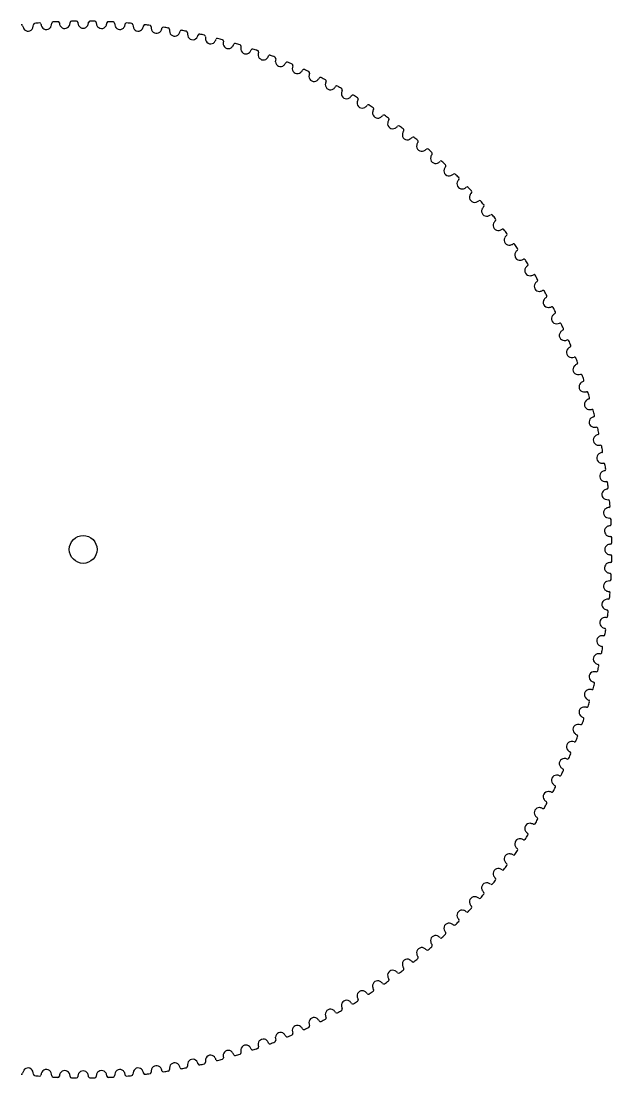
# Model space of a CAD drawing. Header units: millimetres. Extents: x 0 to 114, y 0 to 114.
# Drawn here: x 50.6 to 114.3, y 0.3 to 114.3 of the extents above; entities that cross this region are included whole.
import ezdxf

# ---------------------------------------------------------------- set-up
doc = ezdxf.new("R2010")
doc.units = ezdxf.units.MM

msp = doc.modelspace()

# ---------------------------------------------------------------- linework, layer by layer
msp.add_circle((57.3, 57.3), 1.5)
for centre, radius, start, end in [((52.08, 113.95), 0.15, 96, 178.5686), ((57.3, 57.3), 57.04, 94.7335, 95.2665), ((52.6, 114), 0.15, 11.4314, 94), ((52.91, 114.13), 1, -20.377, -1.0988), ((54.06, 114.1), 0.15, 94, 176.5686), ((57.3, 57.3), 57.04, 92.7335, 93.2665), ((54.58, 114.13), 0.15, 9.4314, 92), ((55.72, 114.28), 1, -172.9012, -153.623), ((54.89, 114.25), 1, -22.377, -3.0988), ((56.04, 114.18), 0.15, 92, 174.5686), ((57.3, 57.3), 57.04, 90.7335, 91.2665), ((56.57, 114.19), 0.15, 7.4314, 90), ((57.71, 114.3), 1, -174.9012, -155.623), ((56.88, 114.3), 1, -24.377, -5.0988), ((58.03, 114.19), 0.15, 90, 172.5686), ((57.3, 57.3), 57.04, 88.7335, 89.2665), ((58.55, 114.18), 0.15, 5.4314, 88), ((59.7, 114.25), 1, -176.9012, -157.623), ((58.87, 114.28), 1, -26.377, -7.0988), ((60.01, 114.13), 0.15, 88, 170.5686), ((57.3, 57.3), 57.04, 86.7335, 87.2665), ((60.54, 114.1), 0.15, 3.4314, 86), ((61.69, 114.13), 1, -178.9012, -159.623), ((61.99, 114), 0.15, 86, 168.5686), ((57.3, 57.3), 57.04, 84.7335, 85.2665), ((62.52, 113.95), 0.15, 1.4314, 84), ((50.62, 113.8), 0.15, 13.4314, 96), ((51.75, 114.03), 1, -168.9012, -149.623), ((51.35, 113.82), 0.555, -147.4349, -84), ((51.35, 113.82), 0.555, -84, -20.5651), ((50.93, 113.94), 1, -18.377, 0.9012), ((53.73, 114.19), 1, -170.9012, -151.623), ((53.33, 113.99), 0.555, -149.4349, -86), ((53.33, 113.99), 0.555, -86, -22.5651), ((55.31, 114.1), 0.555, -151.4349, -88), ((55.31, 114.1), 0.555, -88, -24.5651), ((57.3, 114.13), 0.555, -153.4349, -90), ((57.3, 114.13), 0.555, -90, -26.5651), ((59.28, 114.1), 0.555, -155.4349, -92), ((59.28, 114.1), 0.555, -92, -28.5651), ((61.26, 113.99), 0.555, -157.4349, -94), ((61.26, 113.99), 0.555, -94, -30.5651), ((60.86, 114.19), 1, -28.377, -9.0988), ((63.67, 113.94), 1, 179.0988, -161.623), ((63.24, 113.82), 0.555, -159.4349, -96), ((63.24, 113.82), 0.555, -96, -32.5651), ((62.84, 114.03), 1, -30.377, -11.0988), ((63.97, 113.8), 0.15, 84, 166.5686), ((57.3, 57.3), 57.04, 82.7335, 83.2665), ((64.49, 113.74), 0.15, -0.5686, 82), ((65.64, 113.68), 1, 177.0988, -163.623), ((65.21, 113.58), 0.555, -161.4349, -98), ((65.21, 113.58), 0.555, -98, -34.5651), ((64.82, 113.8), 1, -32.377, -13.0988), ((65.94, 113.53), 0.15, 82, 164.5686), ((57.3, 57.3), 57.04, 80.7335, 81.2665), ((66.46, 113.45), 0.15, -2.5686, 80), ((67.6, 113.36), 1, 175.0988, -165.623), ((67.17, 113.27), 0.555, -163.4349, -100), ((66.79, 113.5), 1, -34.377, -15.0988), ((67.89, 113.2), 0.15, 80, 162.5686), ((57.3, 57.3), 57.04, 78.7335, 79.2665), ((68.41, 113.1), 0.15, -4.5686, 78), ((69.55, 112.97), 1, 173.0988, -167.623), ((67.17, 113.27), 0.555, -100, -36.5651), ((69.11, 112.89), 0.555, -165.4349, -102), ((69.11, 112.89), 0.555, -102, -38.5651), ((68.74, 113.14), 1, -36.377, -17.0988), ((69.84, 112.79), 0.15, 78, 160.5686), ((57.3, 57.3), 57.04, 76.7335, 77.2665), ((70.35, 112.68), 0.15, -6.5686, 76), ((71.49, 112.5), 1, 171.0988, -169.623), ((71.05, 112.44), 0.555, -167.4349, -104), ((71.05, 112.44), 0.555, -104, -40.5651), ((70.68, 112.7), 1, -38.377, -19.0988), ((71.77, 112.32), 0.15, 76, 158.5686), ((57.3, 57.3), 57.04, 74.7335, 75.2665), ((72.28, 112.19), 0.15, -8.5686, 74), ((73.41, 111.97), 1, 169.0988, -171.623), ((72.96, 111.93), 0.555, -169.4349, -106), ((72.61, 112.2), 1, -40.377, -21.0988), ((73.68, 111.78), 0.15, 74, 156.5686), ((57.3, 57.3), 57.04, 72.7335, 73.2665), ((72.96, 111.93), 0.555, -106, -42.5651), ((74.18, 111.63), 0.15, -10.5686, 72), ((75.3, 111.38), 1, 167.0988, -173.623), ((74.86, 111.35), 0.555, -171.4349, -108), ((74.86, 111.35), 0.555, -108, -44.5651), ((74.52, 111.64), 1, -42.377, -23.0988), ((75.57, 111.18), 0.15, 72, 154.5686), ((57.3, 57.3), 57.04, 70.7335, 71.2665), ((76.07, 111.01), 0.15, -12.5686, 70), ((77.18, 110.72), 1, 165.0988, -175.623), ((76.74, 110.7), 0.555, -173.4349, -110), ((76.74, 110.7), 0.555, -110, -46.5651), ((76.4, 111), 1, -44.377, -25.0988), ((77.44, 110.51), 0.15, 70, 152.5686), ((57.3, 57.3), 57.04, 68.7335, 69.2665), ((77.93, 110.32), 0.15, -14.5686, 68), ((79.03, 109.99), 1, 163.0988, -177.623), ((78.59, 109.99), 0.555, -175.4349, -112), ((78.59, 109.99), 0.555, -112, -48.5651), ((78.26, 110.3), 1, -46.377, -27.0988), ((79.29, 109.77), 0.15, 68, 150.5686), ((57.3, 57.3), 57.04, 66.7335, 67.2665), ((79.77, 109.57), 0.15, -16.5686, 66), ((80.86, 109.2), 1, 161.0988, -179.623), ((80.41, 109.22), 0.555, -177.4349, -114), ((80.41, 109.22), 0.555, -114, -50.5651), ((80.1, 109.54), 1, -48.377, -29.0988), ((81.1, 108.97), 0.15, 66, 148.5686), ((57.3, 57.3), 57.04, 64.7335, 65.2665), ((81.58, 108.75), 0.15, -18.5686, 64), ((82.66, 108.35), 1, 159.0988, 178.377), ((82.21, 108.38), 0.555, -179.4349, -116), ((82.21, 108.38), 0.555, -116, -52.5651), ((81.91, 108.71), 1, -50.377, -31.0988), ((82.89, 108.11), 0.15, 64, 146.5686), ((57.3, 57.3), 57.04, 62.7335, 63.2665), ((84.42, 107.43), 1, 157.0988, 176.377), ((83.98, 107.48), 0.555, 178.5651, -118), ((83.36, 107.87), 0.15, -20.5686, 62), ((83.69, 107.82), 1, -52.377, -33.0988), ((84.65, 107.19), 0.15, 62, 144.5686), ((57.3, 57.3), 57.04, 60.7335, 61.2665), ((83.98, 107.48), 0.555, -118, -54.5651), ((86.16, 106.45), 1, 155.0988, 174.377), ((85.71, 106.52), 0.555, 176.5651, -120), ((85.11, 106.93), 0.15, -22.5686, 60), ((85.44, 106.87), 1, -54.377, -35.0988), ((86.37, 106.2), 0.15, 60, 142.5686), ((57.3, 57.3), 57.04, 58.7335, 59.2665), ((85.71, 106.52), 0.555, -120, -56.5651), ((87.85, 105.42), 1, 153.0988, 172.377), ((87.41, 105.5), 0.555, 174.5651, -122), ((86.83, 105.93), 0.15, -24.5686, 58), ((87.41, 105.5), 0.555, -122, -58.5651), ((87.15, 105.86), 1, -56.377, -37.0988), ((88.06, 105.16), 0.15, 58, 140.5686), ((57.3, 57.3), 57.04, 56.7335, 57.2665), ((88.5, 104.87), 0.15, -26.5686, 56), ((89.08, 104.42), 0.555, 172.5651, -124), ((89.51, 104.32), 1, 151.0988, 170.377), ((89.08, 104.42), 0.555, -124, -60.5651), ((88.83, 104.78), 1, -58.377, -39.0988), ((89.72, 104.05), 0.15, 56, 138.5686), ((57.3, 57.3), 57.04, 54.7335, 55.2665), ((90.15, 103.75), 0.15, -28.5686, 54), ((90.7, 103.28), 0.555, 170.5651, -126), ((91.14, 103.17), 1, 149.0988, 168.377), ((90.7, 103.28), 0.555, -126, -62.5651), ((90.47, 103.65), 1, -60.377, -41.0988), ((91.33, 102.89), 0.15, 54, 136.5686), ((57.3, 57.3), 57.04, 52.7335, 53.2665), ((91.75, 102.58), 0.15, -30.5686, 52), ((92.29, 102.08), 0.555, 168.5651, -128), ((92.72, 101.96), 1, 147.0988, 166.377), ((92.29, 102.08), 0.555, -128, -64.5651), ((92.06, 102.47), 1, -62.377, -43.0988), ((92.9, 101.68), 0.15, 52, 134.5686), ((57.3, 57.3), 57.04, 50.7335, 51.2665), ((93.83, 100.84), 0.555, 166.5651, -130), ((94.25, 100.69), 1, 145.0988, 164.377), ((93.31, 101.35), 0.15, -32.5686, 50), ((93.83, 100.84), 0.555, -130, -66.5651), ((93.62, 101.23), 1, -64.377, -45.0988), ((94.43, 100.41), 0.15, 50, 132.5686), ((57.3, 57.3), 57.04, 48.7335, 49.2665), ((95.33, 99.53), 0.555, 164.5651, -132), ((95.75, 99.38), 1, 143.0988, 162.377), ((94.82, 100.06), 0.15, -34.5686, 48), ((95.33, 99.53), 0.555, -132, -68.5651), ((95.13, 99.93), 1, -66.377, -47.0988), ((95.91, 99.09), 0.15, 48, 130.5686), ((57.3, 57.3), 57.04, 46.7335, 47.2665), ((96.78, 98.18), 0.555, 162.5651, -134), ((97.19, 98.01), 1, 141.0988, 160.377), ((96.29, 98.73), 0.15, -36.5686, 46), ((96.78, 98.18), 0.555, -134, -70.5651), ((96.59, 98.59), 1, -68.377, -49.0988), ((97.34, 97.71), 0.15, 46, 128.5686), ((57.3, 57.3), 57.04, 44.7335, 45.2665), ((98.59, 96.59), 1, 139.0988, 158.377), ((97.71, 97.34), 0.15, -38.5686, 44), ((98.18, 96.78), 0.555, 160.5651, -136), ((98.18, 96.78), 0.555, -136, -72.5651), ((98.01, 97.19), 1, -70.377, -51.0988), ((98.73, 96.29), 0.15, 44, 126.5686), ((57.3, 57.3), 57.04, 42.7335, 43.2665), ((99.09, 95.91), 0.15, -40.5686, 42), ((99.53, 95.33), 0.555, 158.5651, -138), ((99.93, 95.13), 1, 137.0988, 156.377), ((99.53, 95.33), 0.555, -138, -74.5651), ((99.38, 95.75), 1, -72.377, -53.0988), ((100.06, 94.82), 0.15, 42, 124.5686), ((57.3, 57.3), 57.04, 40.7335, 41.2665), ((100.84, 93.83), 0.555, 156.5651, -140), ((101.23, 93.62), 1, 135.0988, 154.377), ((100.41, 94.43), 0.15, -42.5686, 40), ((100.84, 93.83), 0.555, -140, -76.5651), ((100.69, 94.25), 1, -74.377, -55.0988), ((101.35, 93.31), 0.15, 40, 122.5686), ((57.3, 57.3), 57.04, 38.7335, 39.2665), ((102.08, 92.29), 0.555, 154.5651, -142), ((102.47, 92.06), 1, 133.0988, 152.377), ((101.68, 92.9), 0.15, -44.5686, 38), ((102.08, 92.29), 0.555, -142, -78.5651), ((101.96, 92.72), 1, -76.377, -57.0988), ((102.58, 91.75), 0.15, 38, 120.5686), ((57.3, 57.3), 57.04, 36.7335, 37.2665), ((102.89, 91.33), 0.15, -46.5686, 36), ((103.28, 90.7), 0.555, 152.5651, -144), ((103.65, 90.47), 1, 131.0988, 150.377), ((103.28, 90.7), 0.555, -144, -80.5651), ((103.17, 91.14), 1, -78.377, -59.0988), ((103.75, 90.15), 0.15, 36, 118.5686), ((57.3, 57.3), 57.04, 34.7335, 35.2665), ((104.42, 89.08), 0.555, 150.5651, -146), ((104.78, 88.83), 1, 129.0988, 148.377), ((104.05, 89.72), 0.15, -48.5686, 34), ((104.42, 89.08), 0.555, -146, -82.5651), ((104.32, 89.51), 1, -80.377, -61.0988), ((104.87, 88.5), 0.15, 34, 116.5686), ((57.3, 57.3), 57.04, 32.7335, 33.2665), ((105.86, 87.15), 1, 127.0988, 146.377), ((105.16, 88.06), 0.15, -50.5686, 32), ((105.5, 87.41), 0.555, 148.5651, -148), ((105.5, 87.41), 0.555, -148, -84.5651), ((105.42, 87.85), 1, -82.377, -63.0988), ((105.93, 86.83), 0.15, 32, 114.5686), ((57.3, 57.3), 57.04, 30.7335, 31.2665), ((106.52, 85.71), 0.555, 146.5651, -150), ((106.87, 85.44), 1, 125.0988, 144.377), ((106.2, 86.37), 0.15, -52.5686, 30), ((106.52, 85.71), 0.555, -150, -86.5651), ((106.45, 86.16), 1, -84.377, -65.0988), ((106.93, 85.11), 0.15, 30, 112.5686), ((107.82, 83.69), 1, 123.0988, 142.377), ((57.3, 57.3), 57.04, 28.7335, 29.2665), ((107.19, 84.65), 0.15, -54.5686, 28), ((107.48, 83.98), 0.555, 144.5651, -152), ((107.48, 83.98), 0.555, -152, -88.5651), ((107.43, 84.42), 1, -86.377, -67.0988), ((107.87, 83.36), 0.15, 28, 110.5686), ((57.3, 57.3), 57.04, 26.7335, 27.2665), ((108.38, 82.21), 0.555, 142.5651, -154), ((108.71, 81.91), 1, 121.0988, 140.377), ((108.11, 82.89), 0.15, -56.5686, 26), ((108.38, 82.21), 0.555, -154, -90.5651), ((108.35, 82.66), 1, -88.377, -69.0988), ((108.75, 81.58), 0.15, 26, 108.5686), ((57.3, 57.3), 57.04, 24.7335, 25.2665), ((108.97, 81.1), 0.15, -58.5686, 24), ((109.22, 80.41), 0.555, 140.5651, -156), ((109.22, 80.41), 0.555, -156, -92.5651), ((109.54, 80.1), 1, 119.0988, 138.377), ((109.2, 80.86), 1, -90.377, -71.0988), ((109.57, 79.77), 0.15, 24, 106.5686), ((109.99, 78.59), 0.555, 138.5651, -158), ((110.3, 78.26), 1, 117.0988, 136.377), ((57.3, 57.3), 57.04, 22.7335, 23.2665), ((109.77, 79.29), 0.15, -60.5686, 22), ((109.99, 78.59), 0.555, -158, -94.5651), ((109.99, 79.03), 1, -92.377, -73.0988), ((110.32, 77.93), 0.15, 22, 104.5686), ((57.3, 57.3), 57.04, 20.7335, 21.2665), ((110.7, 76.74), 0.555, 136.5651, -160), ((110.7, 76.74), 0.555, -160, -96.5651), ((111, 76.4), 1, 115.0988, 134.377), ((110.51, 77.44), 0.15, -62.5686, 20), ((110.72, 77.18), 1, -94.377, -75.0988), ((111.64, 74.52), 1, 113.0988, 132.377), ((111.01, 76.07), 0.15, 20, 102.5686), ((57.3, 57.3), 57.04, 18.7335, 19.2665), ((111.18, 75.57), 0.15, -64.5686, 18), ((111.35, 74.86), 0.555, 134.5651, -162), ((111.35, 74.86), 0.555, -162, -98.5651), ((111.38, 75.3), 1, -96.377, -77.0988), ((111.63, 74.18), 0.15, 18, 100.5686), ((57.3, 57.3), 57.04, 16.7335, 17.2665), ((111.93, 72.96), 0.555, 132.5651, -164), ((112.2, 72.61), 1, 111.0988, 130.377), ((111.78, 73.68), 0.15, -66.5686, 16), ((111.93, 72.96), 0.555, -164, -100.5651), ((111.97, 73.41), 1, -98.377, -79.0988), ((112.19, 72.28), 0.15, 16, 98.5686), ((57.3, 57.3), 57.04, 14.7335, 15.2665), ((112.44, 71.05), 0.555, 130.5651, -166), ((112.44, 71.05), 0.555, -166, -102.5651), ((112.7, 70.68), 1, 109.0988, 128.377), ((112.32, 71.77), 0.15, -68.5686, 14), ((112.5, 71.49), 1, -100.377, -81.0988), ((113.14, 68.74), 1, 107.0988, 126.377), ((112.68, 70.35), 0.15, 14, 96.5686), ((57.3, 57.3), 57.04, 12.7335, 13.2665), ((112.79, 69.84), 0.15, -70.5686, 12), ((112.89, 69.11), 0.555, 128.5651, -168), ((112.89, 69.11), 0.555, -168, -104.5651), ((112.97, 69.55), 1, -102.377, -83.0988), ((113.1, 68.41), 0.15, 12, 94.5686), ((113.27, 67.17), 0.555, 126.5651, -170), ((113.5, 66.79), 1, 105.0988, 124.377), ((57.3, 57.3), 57.04, 10.7335, 11.2665), ((113.2, 67.89), 0.15, -72.5686, 10), ((113.27, 67.17), 0.555, -170, -106.5651), ((113.36, 67.6), 1, -104.377, -85.0988), ((113.45, 66.46), 0.15, 10, 92.5686), ((57.3, 57.3), 57.04, 8.7335, 9.2665), ((113.58, 65.21), 0.555, 124.5651, -172), ((113.58, 65.21), 0.555, -172, -108.5651), ((113.8, 64.82), 1, 103.0988, 122.377), ((113.53, 65.94), 0.15, -74.5686, 8), ((113.68, 65.64), 1, -106.377, -87.0988), ((113.74, 64.49), 0.15, 8, 90.5686), ((113.8, 63.97), 0.15, -76.5686, 6), ((57.3, 57.3), 57.04, 6.7335, 7.2665), ((113.82, 63.24), 0.555, 122.5651, -174), ((113.82, 63.24), 0.555, -174, -110.5651), ((114.03, 62.84), 1, 101.0988, 120.377), ((113.99, 61.26), 0.555, 120.5651, -176), ((113.94, 63.67), 1, -108.377, -89.0988), ((114.19, 60.86), 1, 99.0988, 118.377), ((113.95, 62.52), 0.15, 6, 88.5686), ((114, 61.99), 0.15, -78.5686, 4), ((57.3, 57.3), 57.04, 4.7335, 5.2665), ((113.99, 61.26), 0.555, -176, -112.5651), ((114.13, 61.69), 1, -110.377, -91.0988), ((114.1, 60.54), 0.15, 4, 86.5686), ((57.3, 57.3), 57.04, 2.7335, 3.2665), ((114.1, 59.28), 0.555, 118.5651, -178), ((114.28, 58.87), 1, 97.0988, 116.377), ((114.13, 60.01), 0.15, -80.5686, 2), ((114.1, 59.28), 0.555, -178, -114.5651), ((114.25, 59.7), 1, -112.377, -93.0988), ((114.18, 58.55), 0.15, 2, 84.5686), ((57.3, 57.3), 57.04, 0.7335, 1.2665), ((114.13, 57.3), 0.555, 116.5651, -180), ((114.13, 57.3), 0.555, 180, -116.5651), ((114.3, 56.88), 1, 95.0988, 114.377), ((114.19, 58.03), 0.15, -82.5686, 0), ((114.3, 57.71), 1, -114.377, -95.0988), ((114.18, 56.04), 0.15, -84.5686, -2), ((114.19, 56.57), 0.15, 0, 82.5686), ((57.3, 57.3), 57.04, -1.2665, -0.7335), ((114.1, 55.31), 0.555, 114.5651, 178), ((114.1, 55.31), 0.555, 178, -118.5651), ((114.28, 55.72), 1, -116.377, -97.0988), ((114.25, 54.89), 1, 93.0988, 112.377), ((113.99, 53.33), 0.555, 112.5651, 176), ((114.13, 52.91), 1, 91.0988, 110.377), ((114.1, 54.06), 0.15, -86.5686, -4), ((114.13, 54.58), 0.15, -2, 80.5686), ((57.3, 57.3), 57.04, -3.2665, -2.7335), ((113.99, 53.33), 0.555, 176, -120.5651), ((114.19, 53.73), 1, -118.377, -99.0988), ((114, 52.6), 0.15, -4, 78.5686), ((57.3, 57.3), 57.04, -5.2665, -4.7335), ((113.82, 51.35), 0.555, 110.5651, 174), ((113.82, 51.35), 0.555, 174, -122.5651), ((113.94, 50.93), 1, 89.0988, 108.377), ((113.95, 52.08), 0.15, -88.5686, -6), ((114.03, 51.75), 1, -120.377, -101.0988), ((113.8, 50.62), 0.15, -6, 76.5686), ((57.3, 57.3), 57.04, -7.2665, -6.7335), ((113.58, 49.39), 0.555, 172, -124.5651), ((113.58, 49.39), 0.555, 108.5651, 172), ((113.68, 48.95), 1, 87.0988, 106.377), ((113.74, 50.1), 0.15, -90.5686, -8), ((113.27, 47.43), 0.555, 106.5651, 170), ((113.36, 46.99), 1, 85.0988, 104.377), ((113.8, 49.77), 1, -122.377, -103.0988), ((113.45, 48.14), 0.15, -92.5686, -10), ((113.53, 48.65), 0.15, -8, 74.5686), ((57.3, 57.29), 57.04, -9.2665, -8.7335), ((113.27, 47.43), 0.555, 170, -126.5651), ((113.5, 47.81), 1, -124.377, -105.0988), ((113.2, 46.7), 0.15, -10, 72.5686), ((112.89, 45.48), 0.555, 104.5651, 168), ((112.97, 45.04), 1, 83.0988, 102.377), ((113.1, 46.18), 0.15, -94.5686, -12), ((57.3, 57.29), 57.04, -11.2665, -10.7335), ((112.89, 45.48), 0.555, 168, -128.5651), ((113.14, 45.85), 1, -126.377, -107.0988), ((57.3, 57.29), 57.04, -13.2665, -12.7335), ((112.79, 44.75), 0.15, -12, 70.5686), ((112.44, 43.55), 0.555, 166, -130.5651), ((112.44, 43.55), 0.555, 102.5651, 166), ((112.5, 43.1), 1, 81.0988, 100.377), ((112.68, 44.24), 0.15, -96.5686, -14), ((112.7, 43.91), 1, -128.377, -109.0988), ((112.19, 42.32), 0.15, -98.5686, -16), ((57.3, 57.29), 57.04, -15.2665, -14.7335), ((112.32, 42.82), 0.15, -14, 68.5686), ((111.93, 41.63), 0.555, 164, -132.5651), ((111.93, 41.63), 0.555, 100.5651, 164), ((112.2, 41.98), 1, -130.377, -111.0988), ((111.97, 41.19), 1, 79.0988, 98.377), ((111.35, 39.73), 0.555, 98.5651, 162), ((111.38, 39.29), 1, 77.0988, 96.377), ((111.63, 40.41), 0.15, -100.5686, -18), ((57.3, 57.29), 57.04, -17.2665, -16.7335), ((111.78, 40.91), 0.15, -16, 66.5686), ((111.35, 39.73), 0.555, 162, -134.5651), ((111.64, 40.08), 1, -132.377, -113.0988), ((57.3, 57.29), 57.04, -19.2665, -18.7335), ((111.18, 39.02), 0.15, -18, 64.5686), ((110.7, 37.86), 0.555, 160, -136.5651), ((110.7, 37.86), 0.555, 96.5651, 160), ((110.72, 37.41), 1, 75.0988, 94.377), ((111.01, 38.52), 0.15, -102.5686, -20), ((109.99, 36), 0.555, 94.5651, 158), ((109.99, 35.56), 1, 73.0988, 92.377), ((110.32, 36.66), 0.15, -104.5686, -22), ((111, 38.19), 1, -134.377, -115.0988), ((57.3, 57.29), 57.04, -21.2665, -20.7335), ((110.51, 37.15), 0.15, -20, 62.5686), ((109.99, 36), 0.555, 158, -138.5651), ((110.3, 36.33), 1, -136.377, -117.0988), ((109.77, 35.31), 0.15, -22, 60.5686), ((109.22, 34.18), 0.555, 156, -140.5651), ((109.22, 34.18), 0.555, 92.5651, 156), ((109.2, 33.73), 1, 71.0988, 90.377), ((109.57, 34.82), 0.15, -106.5686, -24), ((57.3, 57.29), 57.04, -23.2665, -22.7335), ((109.54, 34.49), 1, -138.377, -119.0988), ((57.3, 57.29), 57.04, -25.2665, -24.7335), ((108.97, 33.49), 0.15, -24, 58.5686), ((108.38, 32.38), 0.555, 154, -142.5651), ((108.38, 32.38), 0.555, 90.5651, 154), ((108.71, 32.68), 1, -140.377, -121.0988), ((108.35, 31.94), 1, 69.0988, 88.377), ((108.75, 33.01), 0.15, -108.5686, -26), ((107.48, 30.61), 0.555, 152, -144.5651), ((107.48, 30.61), 0.555, 88.5651, 152), ((107.43, 30.17), 1, 67.0988, 86.377), ((107.87, 31.23), 0.15, -110.5686, -28), ((57.3, 57.29), 57.04, -27.2665, -26.7335), ((108.11, 31.7), 0.15, -26, 56.5686), ((107.82, 30.9), 1, -142.377, -123.0988), ((57.3, 57.29), 57.04, -29.2665, -28.7335), ((107.19, 29.94), 0.15, -28, 54.5686), ((106.52, 28.88), 0.555, 150, -146.5651), ((106.52, 28.88), 0.555, 86.5651, 150), ((106.87, 29.15), 1, -144.377, -125.0988), ((106.45, 28.44), 1, 65.0988, 84.377), ((106.93, 29.48), 0.15, -112.5686, -30), ((105.5, 27.18), 0.555, 148, -148.5651), ((105.5, 27.18), 0.555, 84.5651, 148), ((105.42, 26.74), 1, 63.0988, 82.377), ((105.93, 27.77), 0.15, -114.5686, -32), ((57.3, 57.29), 57.04, -31.2665, -30.7335), ((106.2, 28.22), 0.15, -30, 52.5686), ((57.3, 57.29), 57.04, -33.2665, -32.7335), ((105.86, 27.44), 1, -146.377, -127.0988), ((105.16, 26.53), 0.15, -32, 50.5686), ((104.42, 25.51), 0.555, 146, -150.5651), ((104.78, 25.76), 1, -148.377, -129.0988), ((104.42, 25.51), 0.555, 82.5651, 146), ((104.32, 25.08), 1, 61.0988, 80.377), ((104.87, 26.09), 0.15, -116.5686, -34), ((103.28, 23.89), 0.555, 144, -152.5651), ((103.28, 23.89), 0.555, 80.5651, 144), ((103.17, 23.46), 1, 59.0988, 78.377), ((103.75, 24.45), 0.15, -118.5686, -36), ((57.3, 57.29), 57.04, -35.2665, -34.7335), ((104.05, 24.88), 0.15, -34, 48.5686), ((102.08, 22.3), 0.555, 78.5651, 142), ((101.96, 21.88), 1, 57.0988, 76.377), ((57.3, 57.29), 57.04, -37.2665, -36.7335), ((103.65, 24.13), 1, -150.377, -131.0988), ((102.89, 23.26), 0.15, -36, 46.5686), ((102.08, 22.3), 0.555, 142, -154.5651), ((102.47, 22.53), 1, -152.377, -133.0988), ((101.68, 21.69), 0.15, -38, 44.5686), ((102.58, 22.84), 0.15, -120.5686, -38), ((100.84, 20.76), 0.555, 140, -156.5651), ((101.23, 20.97), 1, -154.377, -135.0988), ((100.84, 20.76), 0.555, 76.5651, 140), ((100.69, 20.34), 1, 55.0988, 74.377), ((101.35, 21.29), 0.15, -122.5686, -40), ((57.3, 57.29), 57.04, -39.2665, -38.7335), ((99.53, 19.26), 0.555, 138, -158.5651), ((99.53, 19.26), 0.555, 74.5651, 138), ((99.38, 18.85), 1, 53.0988, 72.377), ((100.06, 19.77), 0.15, -124.5686, -42), ((57.3, 57.29), 57.04, -41.2665, -40.7335), ((100.41, 20.17), 0.15, -40, 42.5686), ((98.18, 17.81), 0.555, 72.5651, 136), ((98.01, 17.4), 1, 51.0988, 70.377), ((57.3, 57.29), 57.04, -43.2665, -42.7335), ((99.93, 19.46), 1, -156.377, -137.0988), ((99.09, 18.68), 0.15, -42, 40.5686), ((57.3, 57.29), 57.04, -45.2665, -44.7335), ((98.18, 17.81), 0.555, 136, -160.5651), ((98.59, 18), 1, -158.377, -139.0988), ((97.71, 17.25), 0.15, -44, 38.5686), ((98.73, 18.3), 0.15, -126.5686, -44), ((96.78, 16.41), 0.555, 134, -162.5651), ((97.19, 16.58), 1, -160.377, -141.0988), ((96.78, 16.41), 0.555, 70.5651, 134), ((96.59, 16), 1, 49.0988, 68.377), ((97.34, 16.88), 0.15, -128.5686, -46), ((95.33, 15.06), 0.555, 132, -164.5651), ((95.75, 15.21), 1, -162.377, -143.0988), ((95.33, 15.06), 0.555, 68.5651, 132), ((95.13, 14.66), 1, 47.0988, 66.377), ((95.91, 15.5), 0.15, -130.5686, -48), ((57.3, 57.29), 57.04, -47.2665, -46.7335), ((96.29, 15.86), 0.15, -46, 36.5686), ((93.83, 13.76), 0.555, 130, -166.5651), ((93.83, 13.76), 0.555, 66.5651, 130), ((93.62, 13.36), 1, 45.0988, 64.377), ((94.43, 14.18), 0.15, -132.5686, -50), ((57.3, 57.29), 57.04, -49.2665, -48.7335), ((94.82, 14.53), 0.15, -48, 34.5686), ((92.29, 12.51), 0.555, 128, -168.5651), ((92.29, 12.51), 0.555, 64.5651, 128), ((92.06, 12.12), 1, 43.0988, 62.377), ((92.9, 12.91), 0.15, -134.5686, -52), ((57.3, 57.29), 57.04, -51.2665, -50.7335), ((94.25, 13.9), 1, -164.377, -145.0988), ((93.31, 13.24), 0.15, -50, 32.5686), ((90.7, 11.31), 0.555, 126, -170.5651), ((90.7, 11.31), 0.555, 62.5651, 126), ((90.47, 10.94), 1, 41.0988, 60.377), ((91.33, 11.7), 0.15, -136.5686, -54), ((57.3, 57.29), 57.04, -53.2665, -52.7335), ((92.72, 12.63), 1, -166.377, -147.0988), ((91.75, 12.01), 0.15, -52, 30.5686), ((89.08, 10.18), 0.555, 124, -172.5651), ((89.08, 10.18), 0.555, 60.5651, 124), ((88.83, 9.81), 1, 39.0988, 58.377), ((89.72, 10.54), 0.15, -138.5686, -56), ((57.3, 57.29), 57.04, -55.2665, -54.7335), ((91.14, 11.42), 1, -168.377, -149.0988), ((90.15, 10.84), 0.15, -54, 28.5686), ((87.41, 9.1), 0.555, 122, -174.5651), ((87.41, 9.1), 0.555, 58.5651, 122), ((87.15, 8.74), 1, 37.0988, 56.377), ((88.06, 9.43), 0.15, -140.5686, -58), ((57.3, 57.29), 57.04, -57.2665, -56.7335), ((89.51, 10.27), 1, -170.377, -151.0988), ((88.5, 9.72), 0.15, -56, 26.5686), ((85.71, 8.07), 0.555, 120, -176.5651), ((86.16, 8.14), 1, -174.377, -155.0988), ((85.71, 8.07), 0.555, 56.5651, 120), ((85.44, 7.72), 1, 35.0988, 54.377), ((86.37, 8.39), 0.15, -142.5686, -60), ((57.3, 57.29), 57.04, -59.2665, -58.7335), ((87.85, 9.18), 1, -172.377, -153.0988), ((86.83, 8.66), 0.15, -58, 24.5686), ((83.98, 7.11), 0.555, 118, -178.5651), ((84.42, 7.16), 1, -176.377, -157.0988), ((83.98, 7.11), 0.555, 54.5651, 118), ((83.69, 6.77), 1, 33.0988, 52.377), ((84.65, 7.41), 0.15, -144.5686, -62), ((57.3, 57.29), 57.04, -61.2665, -60.7335), ((85.11, 7.66), 0.15, -60, 22.5686), ((80.41, 5.37), 0.555, 114, 177.4349), ((80.41, 5.37), 0.555, 50.5651, 114), ((80.1, 5.05), 1, 29.0988, 48.377), ((57.3, 57.29), 57.04, -65.2665, -64.7335), ((81.58, 5.84), 0.15, -64, 18.5686), ((82.21, 6.21), 0.555, 116, 179.4349), ((82.66, 6.25), 1, -178.377, -159.0988), ((82.21, 6.21), 0.555, 52.5651, 116), ((81.91, 5.88), 1, 31.0988, 50.377), ((82.89, 6.48), 0.15, -146.5686, -64), ((57.3, 57.29), 57.04, -63.2665, -62.7335), ((83.36, 6.72), 0.15, -62, 20.5686), ((78.59, 4.6), 0.555, 112, 175.4349), ((79.03, 4.6), 1, 177.623, -163.0988), ((78.59, 4.6), 0.555, 48.5651, 112), ((78.26, 4.29), 1, 27.0988, 46.377), ((79.29, 4.82), 0.15, -150.5686, -68), ((57.3, 57.29), 57.04, -67.2665, -66.7335), ((79.77, 5.02), 0.15, -66, 16.5686), ((80.86, 5.39), 1, 179.623, -161.0988), ((81.1, 5.62), 0.15, -148.5686, -66), ((74.86, 3.24), 0.555, 108, 171.4349), ((74.86, 3.24), 0.555, 44.5651, 108), ((74.52, 2.96), 1, 23.0988, 42.377), ((57.3, 57.29), 57.04, -71.2665, -70.7335), ((76.07, 3.58), 0.15, -70, 12.5686), ((76.74, 3.89), 0.555, 110, 173.4349), ((77.18, 3.87), 1, 175.623, -165.0988), ((76.74, 3.89), 0.555, 46.5651, 110), ((76.4, 3.59), 1, 25.0988, 44.377), ((77.44, 4.08), 0.15, -152.5686, -70), ((57.3, 57.29), 57.04, -69.2665, -68.7335), ((77.93, 4.27), 0.15, -68, 14.5686), ((71.05, 2.15), 0.555, 104, 167.4349), ((71.05, 2.15), 0.555, 40.5651, 104), ((70.68, 1.89), 1, 19.0988, 38.377), ((72.28, 2.41), 0.15, -74, 8.5686), ((73.41, 2.62), 1, 171.623, -169.0988), ((72.96, 2.66), 0.555, 106, 169.4349), ((72.96, 2.66), 0.555, 42.5651, 106), ((72.61, 2.39), 1, 21.0988, 40.377), ((73.68, 2.81), 0.15, -156.5686, -74), ((57.3, 57.29), 57.04, -73.2665, -72.7335), ((74.18, 2.96), 0.15, -72, 10.5686), ((75.3, 3.21), 1, 173.623, -167.0988), ((75.57, 3.41), 0.15, -154.5686, -72), ((51.35, 0.77), 0.555, 84, 147.4349), ((51.35, 0.77), 0.555, 20.5651, 84), ((53.33, 0.6), 0.555, 86, 149.4349), ((53.33, 0.6), 0.555, 22.5651, 86), ((61.26, 0.6), 0.555, 94, 157.4349), ((61.26, 0.6), 0.555, 30.5651, 94), ((63.24, 0.77), 0.555, 96, 159.4349), ((63.24, 0.77), 0.555, 32.5651, 96), ((65.64, 0.91), 1, 163.623, -177.0988), ((65.21, 1.01), 0.555, 98, 161.4349), ((65.21, 1.01), 0.555, 34.5651, 98), ((64.82, 0.79), 1, 13.0988, 32.377), ((66.46, 1.14), 0.15, -80, 2.5686), ((67.6, 1.23), 1, 165.623, -175.0988), ((67.17, 1.32), 0.555, 100, 163.4349), ((67.17, 1.32), 0.555, 36.5651, 100), ((66.79, 1.09), 1, 15.0988, 34.377), ((67.89, 1.39), 0.15, -162.5686, -80), ((57.3, 57.29), 57.04, -79.2665, -78.7335), ((68.41, 1.49), 0.15, -78, 4.5686), ((69.55, 1.63), 1, 167.623, -173.0988), ((69.11, 1.7), 0.555, 102, 165.4349), ((69.11, 1.7), 0.555, 38.5651, 102), ((68.74, 1.45), 1, 17.0988, 36.377), ((69.84, 1.8), 0.15, -160.5686, -78), ((57.3, 57.29), 57.04, -77.2665, -76.7335), ((70.35, 1.92), 0.15, -76, 6.5686), ((71.49, 2.09), 1, 169.623, -171.0988), ((71.77, 2.27), 0.15, -158.5686, -76), ((57.3, 57.29), 57.04, -75.2665, -74.7335), ((50.62, 0.79), 0.15, -96, -13.4314), ((51.75, 0.56), 1, 149.623, 168.9012), ((50.93, 0.65), 1, -0.9012, 18.377), ((52.08, 0.64), 0.15, -178.5686, -96), ((57.3, 57.29), 57.04, -95.2665, -94.7335), ((52.6, 0.59), 0.15, -94, -11.4314), ((53.73, 0.4), 1, 151.623, 170.9012), ((52.91, 0.46), 1, 1.0988, 20.377), ((54.06, 0.49), 0.15, -176.5686, -94), ((57.3, 57.29), 57.04, -93.2665, -92.7335), ((54.58, 0.46), 0.15, -92, -9.4314), ((55.72, 0.31), 1, 153.623, 172.9012), ((55.31, 0.49), 0.555, 88, 151.4349), ((55.31, 0.49), 0.555, 24.5651, 88), ((54.89, 0.34), 1, 3.0988, 22.377), ((56.04, 0.41), 0.15, -174.5686, -92), ((57.3, 57.29), 57.04, -91.2665, -90.7335), ((56.57, 0.4), 0.15, -90, -7.4314), ((57.71, 0.29), 1, 155.623, 174.9012), ((57.3, 0.46), 0.555, 90, 153.4349), ((57.3, 0.46), 0.555, 26.5651, 90), ((56.88, 0.29), 1, 5.0988, 24.377), ((58.03, 0.4), 0.15, -172.5686, -90), ((57.3, 57.29), 57.04, -89.2665, -88.7335), ((58.55, 0.41), 0.15, -88, -5.4314), ((59.7, 0.34), 1, 157.623, 176.9012), ((59.28, 0.49), 0.555, 92, 155.4349), ((59.28, 0.49), 0.555, 28.5651, 92), ((58.87, 0.31), 1, 7.0988, 26.377), ((60.01, 0.46), 0.15, -170.5686, -88), ((57.3, 57.29), 57.04, -87.2665, -86.7335), ((60.54, 0.49), 0.15, -86, -3.4314), ((61.69, 0.46), 1, 159.623, 178.9012), ((60.86, 0.4), 1, 9.0988, 28.377), ((61.99, 0.59), 0.15, -168.5686, -86), ((57.3, 57.29), 57.04, -85.2665, -84.7335), ((62.52, 0.64), 0.15, -84, -1.4314), ((63.67, 0.65), 1, 161.623, -179.0988), ((62.84, 0.56), 1, 11.0988, 30.377), ((63.97, 0.79), 0.15, -166.5686, -84), ((57.3, 57.29), 57.04, -83.2665, -82.7335), ((64.49, 0.85), 0.15, -82, 0.5686), ((65.94, 1.06), 0.15, -164.5686, -82), ((57.3, 57.29), 57.04, -81.2665, -80.7335)]:
    msp.add_arc(centre, radius, start, end)

doc.saveas('drawing.dxf')
